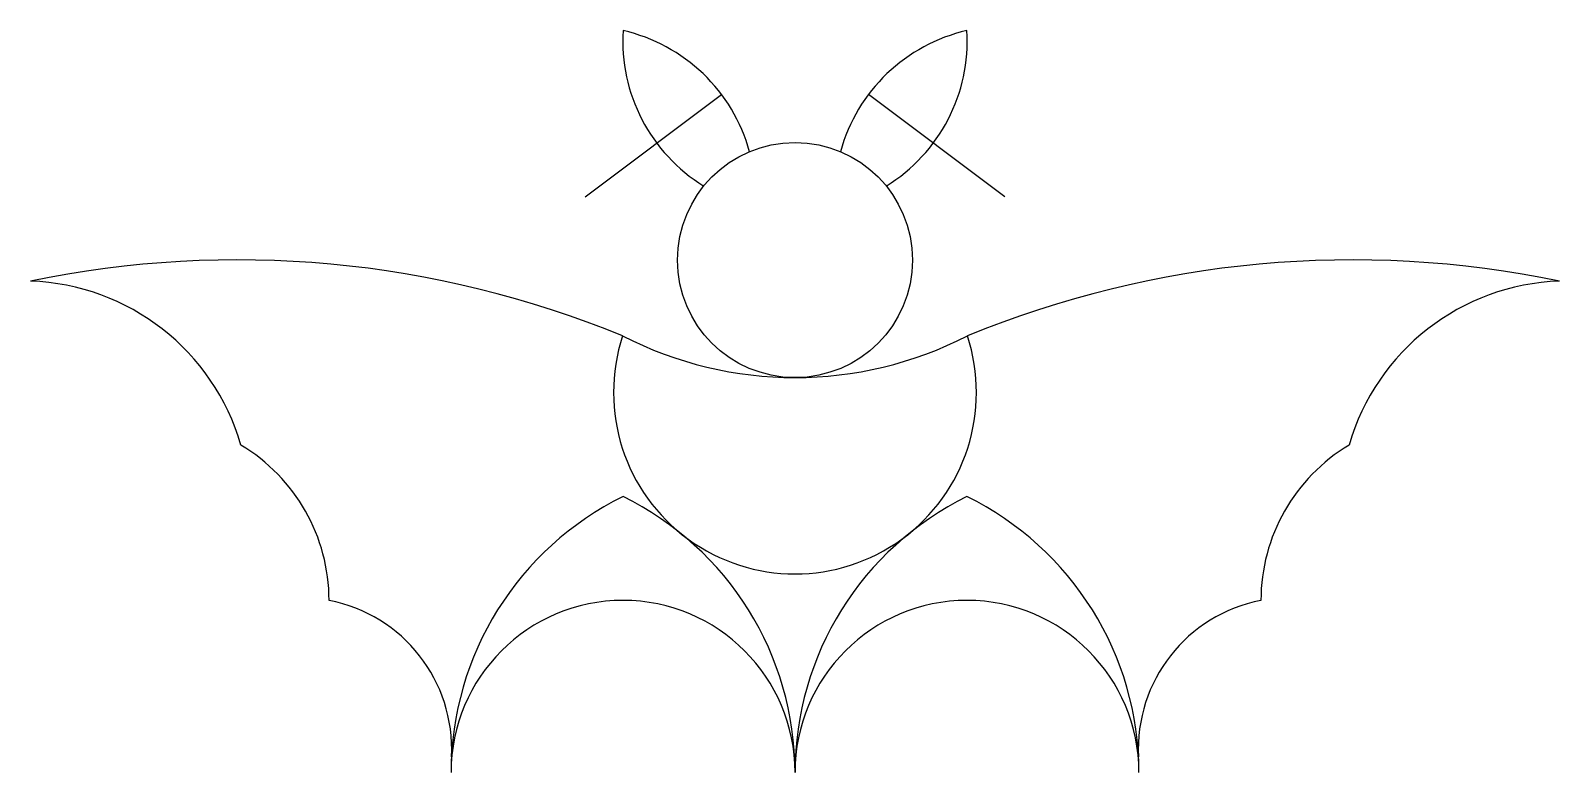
# Model space of a CAD drawing. Extents: x -139 to 139, y -31 to 104.
import ezdxf

# ---------------------------------------------------------------- set-up
doc = ezdxf.new("R2010")
doc.units = 0
doc.layers.add('MODELSKETCH_VISIBLE', color=7, linetype='CONTINUOUS')

msp = doc.modelspace()

# ---------------------------------------------------------------- linework, layer by layer
at = {"layer": 'MODELSKETCH_VISIBLE'}
for p, q in [((-38.16, 73.44), (-13.36, 92.02)), ((38.16, 73.44), (13.36, 92.02))]:
    msp.add_line(p, q, dxfattribs=at)
msp.add_circle((0, 61.91), 21.38, dxfattribs=at)
msp.add_circle((0, 61.91), 21.38, dxfattribs=at)
for centre, radius, start, end in [((-0.35, 101.77), 30.99, 176.5122, 238.3762), ((-38.16, 73.44), 30.99, 15.3205, 77.1845), ((38.16, 73.44), 30.99, 102.8155, 164.6795), ((0.35, 101.77), 30.99, 301.6238, 3.4878), ((-101.51, -123.14), 185.09, 67.7275, 101.7159), ((101.51, -123.14), 185.09, 78.2841, 112.2725), ((-140.57, 16.74), 41.38, 16.1699, 87.9575), ((140.57, 16.74), 41.38, 92.0425, 163.8301), ((0, 37.83), 33.01, 161.7948, 18.2052), ((0, 37.83), 33.01, 161.7948, 18.2052), ((0, 108.95), 68.42, 242.7219, 297.2781), ((0, 108.95), 68.42, 242.7219, 297.2781), ((-117.69, 0), 32.91, 0, 59.1692), ((117.69, 0), 32.91, 120.8308, 180), ((-6.71, -31.29), 55.86, 116.0977, 180), ((-55.86, -31.29), 55.86, 0, 63.9023), ((55.86, -31.29), 55.86, 116.0977, 180), ((6.71, -31.29), 55.86, 0, 63.9023), ((-90, -27.03), 27.53, 357.071, 79.061), ((-31.29, -31.29), 31.29, 0, 180), ((31.29, -31.29), 31.29, 0, 180), ((90, -27.03), 27.53, 100.939, 182.929)]:
    msp.add_arc(centre, radius, start, end, dxfattribs=at)

doc.saveas('drawing.dxf')
